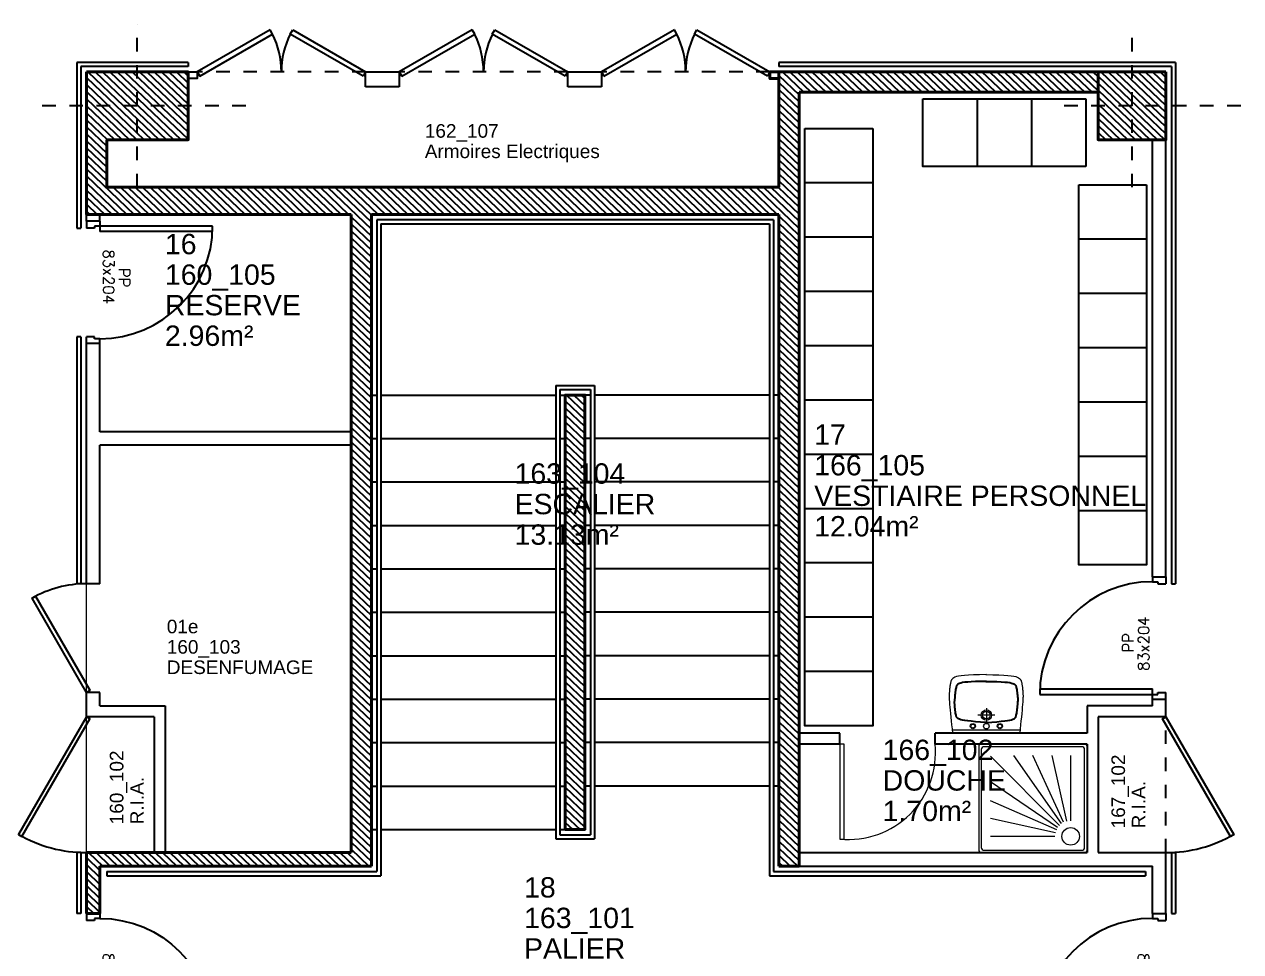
# Model space of a CAD drawing. Header units: metres. Extents: x -8 to 211, y -5 to 116.
# Drawn here: x 158.84 to 167.8, y 100.72 to 107.55 of the extents above; entities that cross this region are included whole.
import ezdxf
from ezdxf.enums import TextEntityAlignment as Align

# ---------------------------------------------------------------- set-up
doc = ezdxf.new("R2010")
doc.units = ezdxf.units.M
doc.header["$LTSCALE"] = 0.6
doc.header["$MEASUREMENT"] = 0
doc.linetypes.add('CACHÉ', pattern=[0.25, 0.125, -0.125])
doc.linetypes.add('CONTINU', pattern=[0])
doc.layers.get('0').update_dxf_attribs({"linetype": 'CONTINUOUS'})
for name, color, linetype in [('001axes', 1, 'CONTINUOUS'), ('006 sanitaire', 5, 'CONTINUOUS'), ('009 main courante', 181, 'CONTINUOUS'), ('A_ACCÈS', 7, 'CONTINUOUS'), ('A_AGENC', 204, 'CONTINUOUS'), ('A_EQMP', 142, 'CONTINUOUS'), ('A_Etiqu_Gaine', 8, 'CONTINUOUS'), ('A_Etiqu_Gaine_ancien', 8, 'CONTINUOUS'), ('A_Etiqu_Gaine_code', 8, 'CONTINUOUS'), ('A_Etiqu_Local', 8, 'CONTINUOUS'), ('A_Etiqu_Local_ancien', 8, 'CONTINUOUS'), ('A_HACH_STRUC', 7, 'CONTINUOUS'), ('A_MUR_CLOIS', 8, 'CONTINU')]:
    doc.layers.add(name, color=color, linetype=linetype)
for name, color, linetype, lineweight in [('A_MURS_STRU', 7, 'CONTINU', 40), ('A_PORTE', 8, 'CONTINU', 0), ('A_SANI', 5, 'CONTINU', 0)]:
    doc.layers.add(name, color=color, linetype=linetype, lineweight=lineweight)
doc.styles.add('Attribut', font='arial.ttf')
doc.styles.add('ROMANS8', font='romans8', dxfattribs={"height": 10})

# ---------------------------------------------------------------- blocks, each defined once
blk = doc.blocks.new('A_Etiqu_Local')
at = {"style": 'Attribut', "flags": 1}
for tag, p in [('CODE_HOPITAL', (-0.4463, 1.632)), ('CODE_SITE', (-0.4463, 1.407)), ('CODE_BATIMENT', (-0.4463, 1.182)), ('CODE_SECTEUR', (-0.4463, 0.957)), ('CODE_ETAGE', (-0.4463, 0.732)), ('NOM_NORMALISE', (-0.4463, -0.843)), ('SECTEUR_ACTIVITE', (-0.4463, -1.068)), ('SOUS_SECTEUR_ACTIVITE', (-0.4463, -1.293)), ('VOLUME', (-0.4463, -1.518)), ('SERVICE', (-0.4463, -1.743)), ('CODE_UG', (-0.4463, -1.968)), ('CODE_UA', (-0.4463, -2.193)), ('CODE_POLE', (-0.4463, -2.418)), ('OCCUPANT_EXTERNE', (-0.4463, -2.643)), ('DISPONIBILITE', (-0.4463, -2.868)), ('ACCES_HANDICAPES', (-0.4463, -3.093)), ('NATURE_SOL', (-0.4463, -3.318)), ('RISQUE_LABORATOIRE', (-0.4463, -3.543)), ('AMIANTE', (-0.4463, -3.768))]:
    blk.add_attdef(tag, p, '', height=0.15, dxfattribs=at)
at = {"layer": 'A_Etiqu_Local', "style": 'Attribut'}
for tag, p in [('CODE_PIECE', (-0.4463, 0.282)), ('NOM_USAGE', (-0.4463, 0.057)), ('SURFACE', (-0.4463, -0.168))]:
    blk.add_attdef(tag, p, '', height=0.15, dxfattribs=at)
at = {"layer": 'A_Etiqu_Local_ancien', "style": 'Attribut'}
blk.add_attdef('CODE_PIECE_ANCIEN', (-0.4463, 0.507), '', height=0.15, dxfattribs=at)
blk = doc.blocks.new('A_Etiqu_Gaine')
at = {"style": 'Attribut', "flags": 1}
for tag, p in [('CODE_HOPITAL', (-0.4323, 0.8651)), ('CODE_SITE', (-0.4323, 0.7151)), ('CODE_BATIMENT', (-0.4323, 0.5651)), ('CODE_SECTEUR', (-0.4323, 0.4151)), ('CODE_ETAGE', (-0.4323, 0.2651)), ('NOM_NORMALISE', (-0.4323, -0.3349)), ('SECTEUR_ACTIVITE', (-0.4323, -0.4849)), ('SOUS_SECTEUR_ACTIVITE', (-0.4323, -0.6349)), ('SURFACE', (-0.4323, -0.7849)), ('CODE_UG', (-0.4323, -0.9349)), ('CODE_POLE', (-0.4323, -1.0849)), ('AMIANTE', (-0.4323, -1.2349))]:
    blk.add_attdef(tag, p, '', height=0.1, dxfattribs=at)
at = {"layer": 'A_Etiqu_Gaine', "style": 'Attribut'}
blk.add_attdef('NOM_USAGE', (-0.4323, -0.1849), '', height=0.1, dxfattribs=at)
at = {"layer": 'A_Etiqu_Gaine_ancien', "style": 'Attribut'}
blk.add_attdef('CODE_PIECE_ANCIEN', (-0.4323, 0.1151), '', height=0.1, dxfattribs=at)
at = {"layer": 'A_Etiqu_Gaine_code', "style": 'Attribut'}
blk.add_attdef('CODE_PIECE', (-0.4323, -0.0349), '', height=0.1, dxfattribs=at)
blk = doc.blocks.new('BROCA4-G885')
at = {"layer": '006 sanitaire', "linetype": 'Continuous'}
for points in [[(20.977751, 56.957928), (20.933792, 56.960894), (20.89656, 56.963823), (20.865444, 56.966733), (20.839831, 56.969644), (20.819113, 56.972575), (20.802677, 56.975545), (20.789913, 56.978573), (20.78021, 56.981678), (20.772957, 56.984879), (20.767544, 56.988195), (20.767544, 56.988195), (20.765344, 56.989906), (20.76342, 56.991678), (20.761743, 56.993537), (20.760281, 56.99551), (20.759005, 56.997624), (20.757884, 56.999906), (20.756887, 57.002382), (20.755984, 57.00508), (20.755145, 57.008026), (20.754339, 57.011247), (20.754339, 57.011247), (20.752748, 57.018559), (20.751194, 57.026913), (20.749699, 57.036146), (20.748291, 57.046092), (20.746993, 57.056587), (20.745831, 57.067466), (20.744829, 57.078565), (20.744014, 57.089718), (20.743409, 57.100761), (20.74304, 57.11153)], [(20.974394, 56.957928), (21.018356, 56.960894), (21.055591, 56.963823), (21.086709, 56.966733), (21.112322, 56.969644), (21.13304, 56.972575), (21.149476, 56.975545), (21.162239, 56.978573), (21.171941, 56.981678), (21.179193, 56.984879), (21.184607, 56.988195), (21.184607, 56.988195), (21.186807, 56.989906), (21.188731, 56.991678), (21.190409, 56.993537), (21.19187, 56.99551), (21.193147, 56.997624), (21.194269, 56.999906), (21.195267, 57.002382), (21.19617, 57.00508), (21.19701, 57.008026), (21.197817, 57.011247), (21.197817, 57.011247), (21.199409, 57.018561), (21.200965, 57.026931), (21.20246, 57.036205), (21.203871, 57.046232), (21.205172, 57.05686), (21.206339, 57.067937), (21.207346, 57.079313), (21.20817, 57.090835), (21.208784, 57.102352), (21.209166, 57.113712)]]:
    blk.add_lwpolyline(points, dxfattribs=at)
blk = doc.blocks.new('BROCA4-G886')
at = {"layer": '006 sanitaire', "linetype": 'Continuous'}
for points in [[(20.977751, 57.25996), (20.933792, 57.259568), (20.89656, 57.2587), (20.865444, 57.257394), (20.839831, 57.255689), (20.819113, 57.253621), (20.802677, 57.25123), (20.789913, 57.248553), (20.78021, 57.245628), (20.772957, 57.242494), (20.767544, 57.239187), (20.767544, 57.239187), (20.765344, 57.237476), (20.76342, 57.235704), (20.761743, 57.233845), (20.760281, 57.231872), (20.759005, 57.229758), (20.757884, 57.227477), (20.756887, 57.225001), (20.755984, 57.222303), (20.755145, 57.219357), (20.754339, 57.216136), (20.754339, 57.216136), (20.752748, 57.208825), (20.751194, 57.20047), (20.749699, 57.191237), (20.748291, 57.18129), (20.746993, 57.170794), (20.745831, 57.159915), (20.744829, 57.148815), (20.744014, 57.137661), (20.743409, 57.126618), (20.74304, 57.115849)], [(20.974394, 57.25996), (21.018356, 57.259568), (21.055591, 57.2587), (21.086709, 57.257394), (21.112322, 57.255689), (21.13304, 57.253621), (21.149476, 57.25123), (21.162239, 57.248553), (21.171941, 57.245628), (21.179193, 57.242494), (21.184607, 57.239187), (21.184607, 57.239187), (21.186807, 57.237476), (21.188731, 57.235704), (21.190409, 57.233845), (21.19187, 57.231872), (21.193147, 57.229758), (21.194269, 57.227477), (21.195267, 57.225001), (21.19617, 57.222303), (21.19701, 57.219357), (21.197817, 57.216136), (21.197817, 57.216136), (21.199409, 57.208823), (21.200965, 57.200453), (21.20246, 57.191178), (21.203871, 57.18115), (21.205172, 57.170522), (21.206339, 57.159443), (21.207346, 57.148067), (21.20817, 57.136544), (21.208784, 57.125027), (21.209166, 57.113667)]]:
    blk.add_lwpolyline(points, dxfattribs=at)
blk = doc.blocks.new('P80bt10')
for p, q in [((0.035, 0.93), (0.035, 0.1)), ((0.075, 0.929), (0.075, 0.1)), ((0, 0.1), (0, 0)), ((0, 0.1), (0.035, 0.1)), ((0.035, 0.1), (0.075, 0.1)), ((0.035, 0.1), (0.035, 0.06)), ((0.865, 0.1), (0.865, 0.06)), ((0.9, 0.1), (0.865, 0.1)), ((0.9, 0.1), (0.9, 0)), ((0, 0), (0.05, 0)), ((0.035, 0.06), (0.05, 0.06)), ((0.05, 0.06), (0.05, 0)), ((0.865, 0.06), (0.85, 0.06)), ((0.85, 0.06), (0.85, 0)), ((0.9, 0), (0.85, 0))]:
    blk.add_line(p, q)
blk.add_arc((0.035, 0.1), 0.83, 0, 90)
at = {"style": 'ROMANS8'}
for tag, p in [('DEF', (0.4163, 0.239)), ('DIM', (0.4087, 0.1245))]:
    blk.add_attdef(tag, text='', height=0.08, dxfattribs=at).set_placement(p, align=Align.CENTER)

msp = doc.modelspace()

# ---------------------------------------------------------------- hatches: boundary and pattern name
at = {"layer": 'A_HACH_STRUC', "linetype": 'Continuous'}
h = msp.add_hatch(dxfattribs=at)
h.set_pattern_fill('ANSI31', color=8, scale=0.3, angle=-88.5553, style=0)
h.set_pattern_definition([(316.4447, (159.299874, 100.996164), (0.02583954, 0.02717661), [])])
h.paths.add_polyline_path([(164.5493, 107.0462), (166.7499, 107.0462), (166.7499, 107.1962), (164.3993, 107.1962), (164.3993, 106.3457), (159.4499, 106.3457), (159.4499, 106.6962), (160.0499, 106.6962), (160.0499, 107.1962), (159.2999, 107.1962), (159.2999, 106.6962), (159.2999, 106.1457), (161.2493, 106.1458), (161.2495, 101.4458), (159.2999, 101.4457), (159.2999, 100.9962), (159.3999, 100.9962), (159.3999, 101.3457), (161.2493, 101.3458), (161.3993, 101.3458), (161.3993, 106.1458), (164.3993, 106.1457), (164.3993, 103.5413), (164.3993, 101.3457), (164.5493, 101.3457)])
h = msp.add_hatch(dxfattribs=at)
h.set_pattern_fill('ANSI31', color=8, scale=0.3, angle=-88.5553, style=0)
h.paths.add_polyline_path([(167.2499, 107.1962), (166.7499, 107.1962), (166.7499, 106.6962), (167.2499, 106.6962)])
h = msp.add_hatch(dxfattribs=at)
h.set_pattern_fill('ANSI31', color=8, scale=0.3, angle=-88.5553, style=0)
h.set_pattern_definition([(316.4447, (162.82687, 101.616136), (0.02583954, 0.0271766), [])])
h.paths.add_polyline_path([(162.8269, 101.6161), (162.8269, 104.8158), (162.9716, 104.8158), (162.9716, 101.6161)])

# ---------------------------------------------------------------- linework, layer by layer
at = {"layer": '001axes', "color": 8, "linetype": 'CACHÉ'}
for p, q in [((159.6748, 106.3462), (159.6748, 107.5462)), ((166.9999, 106.3462), (166.9999, 107.4961)), ((160.4748, 106.9462), (158.8748, 106.9462)), ((167.7999, 106.9462), (166.4998, 106.9462))]:
    msp.add_line(p, q, dxfattribs=at)
at = {"layer": '009 main courante', "color": 8, "linetype": 'Continuous'}
for p, q in [((159.2299, 107.2662), (159.2299, 106.0457)), ((160.0499, 107.2662), (159.2299, 107.2662)), ((159.2599, 107.2362), (159.2599, 106.0457)), ((160.0499, 107.2362), (159.2599, 107.2362)), ((160.0499, 107.2662), (160.0499, 107.2362)), ((167.3199, 107.2662), (164.3993, 107.2662)), ((164.3993, 107.2662), (164.3993, 107.2362)), ((167.2899, 107.2362), (164.3993, 107.2362)), ((167.2899, 107.2362), (167.2899, 103.426)), ((167.3199, 107.2662), (167.3199, 103.426)), ((161.4393, 106.1057), (161.4393, 101.3058)), ((161.4693, 106.0757), (161.4693, 101.2758)), ((164.3293, 106.0757), (164.3293, 101.2757)), ((164.3593, 106.1057), (164.3593, 101.3057)), ((159.2299, 106.0457), (159.2599, 106.0457)), ((159.2599, 105.2457), (159.2299, 105.2457)), ((159.2299, 105.2457), (159.2299, 103.426)), ((159.2599, 105.2457), (159.2599, 103.426)), ((162.7569, 104.8858), (163.0416, 104.8858)), ((162.7569, 104.8858), (162.7569, 101.5461)), ((163.0416, 104.8858), (163.0416, 101.5461)), ((162.7869, 104.8558), (163.0116, 104.8558)), ((162.7869, 104.8558), (162.7869, 101.5761)), ((163.0116, 104.8558), (163.0116, 101.5761)), ((159.2599, 103.426), (159.2299, 103.426)), ((167.2899, 103.426), (167.3199, 103.426)), ((162.7869, 101.5761), (163.0116, 101.5761)), ((162.7569, 101.5461), (163.0416, 101.5461)), ((159.2599, 101.4457), (159.2299, 101.4457)), ((159.2299, 101.4457), (159.2299, 100.9962)), ((159.2599, 101.4457), (159.2599, 100.9962)), ((167.2899, 101.4457), (167.3199, 101.4457)), ((167.2899, 101.4457), (167.2899, 100.9962)), ((167.3199, 101.4457), (167.3199, 100.9962)), ((159.4499, 101.3058), (161.4393, 101.3058)), ((159.4499, 101.3058), (159.4499, 101.2758)), ((164.3593, 101.3057), (167.0999, 101.3057)), ((167.0999, 101.3058), (167.0999, 101.2758)), ((159.4499, 101.2758), (161.4693, 101.2758)), ((164.3293, 101.2757), (167.0999, 101.2757)), ((159.2599, 100.9962), (159.2299, 100.9962)), ((167.2899, 100.9962), (167.3199, 100.9962))]:
    msp.add_line(p, q, dxfattribs=at)
at = {"layer": '009 main courante', "color": 8, "linetype": 'CACHÉ'}
msp.add_line((167.2499, 101.446), (167.2499, 102.446), dxfattribs=at)
at = {"layer": '009 main courante', "color": 8, "linetype": 'Continuous'}
for points in [[(164.3593, 106.1057), (161.4393, 106.1057)], [(161.4693, 106.0757), (164.3293, 106.0757)]]:
    msp.add_lwpolyline(points, dxfattribs=at)
at = {"layer": 'A_ACCÈS', "color": 8, "linetype": 'Continuous'}
for p, q in [((161.3993, 104.8158), (161.4393, 104.8158)), ((161.4693, 104.8158), (162.7569, 104.8158)), ((162.7869, 104.8158), (162.8269, 104.8158)), ((163.0116, 104.8158), (162.9716, 104.8158)), ((164.3293, 104.8158), (163.0416, 104.8158)), ((164.3993, 104.8158), (164.3593, 104.8158)), ((161.3993, 104.4958), (161.4393, 104.4958)), ((161.4693, 104.4958), (162.7569, 104.4958)), ((162.7869, 104.4958), (162.8269, 104.4958)), ((163.0116, 104.4958), (162.9716, 104.4958)), ((164.3293, 104.4958), (163.0416, 104.4958)), ((164.3993, 104.4958), (164.3593, 104.4958)), ((161.3993, 104.1758), (161.4393, 104.1758)), ((161.4693, 104.1758), (162.7569, 104.1758)), ((162.7869, 104.1758), (162.8269, 104.1758)), ((163.0116, 104.1758), (162.9716, 104.1758)), ((164.3293, 104.1758), (163.0416, 104.1758)), ((164.3993, 104.1758), (164.3593, 104.1758)), ((161.3993, 103.8559), (161.4393, 103.8559)), ((161.4693, 103.8559), (162.7569, 103.8559)), ((162.7869, 103.8559), (162.8269, 103.8559)), ((163.0116, 103.8559), (162.9716, 103.8559)), ((164.3293, 103.8559), (163.0416, 103.8559)), ((164.3993, 103.8559), (164.3593, 103.8559)), ((161.4013, 103.5359), (161.4393, 103.5359)), ((161.4693, 103.5359), (162.7569, 103.5359)), ((162.7869, 103.5359), (162.8269, 103.5359)), ((163.0116, 103.5359), (162.9716, 103.5359)), ((164.3293, 103.5359), (163.0416, 103.5359)), ((164.3993, 103.5359), (164.3593, 103.5359)), ((161.3993, 103.2159), (161.4393, 103.2159)), ((161.4693, 103.2159), (162.7569, 103.2159)), ((162.7869, 103.2159), (162.8269, 103.2159)), ((163.0116, 103.2159), (162.9716, 103.2159)), ((164.3293, 103.2159), (163.0416, 103.2159)), ((164.3993, 103.2159), (164.3593, 103.2159)), ((161.3993, 102.896), (161.4393, 102.896)), ((161.4693, 102.896), (162.7569, 102.896)), ((162.7869, 102.896), (162.8269, 102.896)), ((163.0116, 102.896), (162.9716, 102.896)), ((164.3293, 102.896), (163.0416, 102.896)), ((164.3993, 102.896), (164.3593, 102.896)), ((161.3993, 102.576), (161.4393, 102.576)), ((161.4693, 102.576), (162.7569, 102.576)), ((162.7869, 102.576), (162.8269, 102.576)), ((163.0116, 102.576), (162.9716, 102.576)), ((164.3293, 102.576), (163.0416, 102.576)), ((164.3993, 102.576), (164.3593, 102.576)), ((161.3993, 102.2561), (161.4393, 102.2561)), ((161.4693, 102.2561), (162.7569, 102.2561)), ((162.7869, 102.2561), (162.8269, 102.2561)), ((163.0116, 102.2561), (162.9716, 102.2561)), ((164.3293, 102.2561), (163.0416, 102.2561)), ((164.3993, 102.2561), (164.3593, 102.2561)), ((161.3993, 101.9361), (161.4393, 101.9361)), ((161.4693, 101.9361), (162.7569, 101.9361)), ((162.7869, 101.9361), (162.8269, 101.9361)), ((163.0116, 101.9361), (162.9716, 101.9361)), ((164.3293, 101.9361), (163.0416, 101.9361)), ((164.3993, 101.9361), (164.3593, 101.9361)), ((161.3993, 101.6161), (161.4393, 101.6161)), ((161.4693, 101.6161), (162.7569, 101.6161)), ((162.7869, 101.6161), (162.8269, 101.6161))]:
    msp.add_line(p, q, dxfattribs=at)
at = {"layer": 'A_AGENC', "color": 8, "linetype": 'Continuous'}
for p, q in [((160.653, 107.5063), (160.1159, 107.1962)), ((160.6716, 107.474), (160.653, 107.5063)), ((160.8006, 107.474), (160.8192, 107.5063)), ((160.8192, 107.5063), (161.3563, 107.1962)), ((162.1415, 107.5063), (161.6044, 107.1962)), ((162.1601, 107.474), (162.1415, 107.5063)), ((162.289, 107.474), (162.3077, 107.5063)), ((162.3077, 107.5063), (162.8448, 107.1962)), ((163.6299, 107.5063), (163.0928, 107.1962)), ((163.6486, 107.474), (163.6299, 107.5063)), ((163.7775, 107.474), (163.7961, 107.5063)), ((163.7961, 107.5063), (164.3332, 107.1962)), ((160.1345, 107.1639), (160.6716, 107.474)), ((161.3377, 107.1639), (160.8006, 107.474)), ((161.623, 107.1639), (162.1601, 107.474)), ((162.8262, 107.1639), (162.289, 107.474)), ((163.1114, 107.1639), (163.6486, 107.474)), ((164.3146, 107.1639), (163.7775, 107.474)), ((160.1159, 107.1962), (160.1345, 107.1639)), ((161.3563, 107.1962), (161.3377, 107.1639)), ((161.3563, 107.0852), (161.3563, 107.1962)), ((161.3563, 107.1962), (161.6044, 107.1962)), ((161.6044, 107.1962), (161.6044, 107.0852)), ((161.6044, 107.1962), (161.623, 107.1639)), ((162.8448, 107.1962), (162.8262, 107.1639)), ((162.8448, 107.0852), (162.8448, 107.1962)), ((162.8448, 107.1962), (163.0928, 107.1962)), ((163.0928, 107.1962), (163.0928, 107.0852)), ((163.0928, 107.1962), (163.1114, 107.1639)), ((164.3332, 107.1962), (164.3146, 107.1639)), ((161.6044, 107.0852), (161.3563, 107.0852)), ((163.0928, 107.0852), (162.8448, 107.0852))]:
    msp.add_line(p, q, dxfattribs=at)
at = {"layer": 'A_AGENC', "color": 8, "linetype": 'CACHÉ'}
for p, q in [((161.3563, 107.1962), (160.1159, 107.1962)), ((162.8448, 107.1962), (161.6044, 107.1962)), ((164.3332, 107.1962), (163.0928, 107.1962))]:
    msp.add_line(p, q, dxfattribs=at)
at = {"layer": 'A_AGENC', "color": 8, "linetype": 'Continuous'}
for points in [[(159.2999, 102.626), (158.8999, 103.3188), (158.9259, 103.3339), (159.3259, 102.641)], [(159.2999, 102.446), (158.7999, 101.58), (158.8259, 101.565), (159.3259, 102.431)], [(167.2499, 102.446), (167.7499, 101.58), (167.7239, 101.565), (167.2239, 102.431)]]:
    msp.add_lwpolyline(points, close=True, dxfattribs=at)
for centre, radius, start, end in [((160.1159, 107.1962), 0.6202, 0, 26.56631), ((161.3563, 107.1962), 0.6202, 153.43368, 179.99999), ((161.6044, 107.1962), 0.6202, 0, 26.56631), ((162.8448, 107.1962), 0.6202, 153.43368, 179.99999), ((163.0928, 107.1962), 0.6202, 0, 26.56631), ((164.3332, 107.1962), 0.6202, 153.43368, 179.99999), ((159.2999, 102.626), 0.8, 90, 120), ((159.2999, 102.446), 1, 240.00001, 270), ((167.2499, 102.446), 1, 270, 300)]:
    msp.add_arc(centre, radius, start, end, dxfattribs=at)
at = {"layer": 'A_EQMP', "color": 8, "linetype": 'Continuous'}
msp.add_line((165.4598, 106.9979), (166.6598, 106.9979), dxfattribs=at)
for points in [[(166.6598, 106.4979), (165.4598, 106.4979), (165.4598, 106.9979)], [(165.8598, 106.9979), (165.8598, 106.4979)], [(166.2598, 106.9979), (166.2598, 106.4979)], [(166.6598, 106.9979), (166.6598, 106.4979)], [(164.5912, 106.7788), (165.0912, 106.7788)], [(165.0912, 106.7788), (165.0912, 102.3788), (164.5912, 102.3788), (164.5912, 106.7788)], [(165.0912, 106.3788), (164.5912, 106.3788)], [(166.607, 106.364), (167.107, 106.364)], [(167.107, 106.364), (167.107, 103.564), (166.607, 103.564), (166.607, 106.364)], [(165.0912, 105.9788), (164.5912, 105.9788)], [(167.107, 105.964), (166.607, 105.964)], [(165.0912, 105.5788), (164.5912, 105.5788)], [(167.107, 105.564), (166.607, 105.564)], [(165.0912, 105.1788), (164.5912, 105.1788)], [(167.107, 105.164), (166.607, 105.164)], [(165.0912, 104.7788), (164.5912, 104.7788)], [(167.107, 104.764), (166.607, 104.764)], [(165.0912, 104.3788), (164.5912, 104.3788)], [(167.107, 104.364), (166.607, 104.364)], [(165.0912, 103.9788), (164.5912, 103.9788)], [(167.107, 103.964), (166.607, 103.964)], [(165.0912, 103.5788), (164.5912, 103.5788)], [(165.0912, 103.1788), (164.5912, 103.1788)], [(165.0912, 102.7788), (164.5912, 102.7788)]]:
    msp.add_lwpolyline(points, dxfattribs=at)
at = {"layer": 'A_MUR_CLOIS', "color": 8, "linetype": 'Continuous'}
for p, q in [((167.1499, 103.476), (167.1499, 106.6962)), ((167.2499, 103.476), (167.2499, 106.6962)), ((159.2999, 106.0957), (159.2999, 106.1457)), ((159.3999, 106.0957), (159.3999, 106.1457)), ((159.3999, 106.0957), (159.2999, 106.0957)), ((159.3999, 105.1957), (159.2999, 105.1957)), ((159.2999, 103.426), (159.2999, 105.1957)), ((159.3999, 104.5457), (159.3999, 105.1957)), ((161.2493, 104.5458), (159.3999, 104.5457)), ((161.2493, 104.4458), (159.3999, 104.4457)), ((159.3999, 103.426), (159.3999, 104.4457)), ((167.1499, 103.476), (167.2499, 103.476)), ((159.3999, 103.426), (159.2999, 103.426)), ((159.3999, 102.626), (159.2999, 102.626)), ((159.2999, 102.446), (159.2999, 102.626)), ((159.3999, 102.526), (159.3999, 102.626)), ((167.1499, 102.576), (167.2499, 102.576)), ((167.1499, 102.526), (167.1499, 102.576)), ((167.2499, 102.446), (167.2499, 102.576)), ((159.3999, 102.526), (159.8796, 102.526)), ((159.8796, 102.526), (159.8796, 101.4458)), ((167.1499, 102.526), (166.6702, 102.526)), ((166.6702, 102.526), (166.6702, 102.3253)), ((159.7996, 102.446), (159.2999, 102.446)), ((159.7996, 102.446), (159.7996, 101.4458)), ((166.7502, 102.446), (166.7502, 101.4458)), ((167.2499, 102.446), (166.7502, 102.446)), ((164.8493, 102.3253), (164.5493, 102.3253)), ((164.8493, 102.2453), (164.8493, 102.3253)), ((166.6702, 102.3253), (165.5493, 102.3253)), ((165.5493, 102.2453), (165.5493, 102.3253)), ((164.8493, 102.2453), (164.5493, 102.2453)), ((166.6702, 102.2453), (165.5493, 102.2453)), ((166.6702, 102.2453), (166.6702, 101.4458)), ((164.5493, 101.4458), (166.6702, 101.4458)), ((166.7502, 101.4457), (167.2499, 101.4457)), ((167.2499, 100.9962), (167.2499, 101.4457)), ((164.5493, 101.3458), (167.1499, 101.3457)), ((167.1499, 100.9962), (167.1499, 101.3457)), ((167.1499, 100.9962), (167.2499, 100.9962))]:
    msp.add_line(p, q, dxfattribs=at)
msp.add_lwpolyline([(160.0499, 107.1462), (160.0499, 107.1962), (160.1159, 107.1962), (160.1159, 107.1462)], close=True, dxfattribs=at)
at = {"layer": 'A_MURS_STRU', "color": 8, "linetype": 'Continuous'}
for p, q in [((164.5493, 101.3457), (164.5493, 107.0462)), ((159.4499, 106.6962), (159.4499, 106.3457)), ((161.2493, 106.1458), (159.2999, 106.1457)), ((164.3993, 106.1457), (161.3993, 106.1458)), ((161.3993, 101.3458), (161.3993, 106.1458)), ((164.3993, 101.3457), (164.3993, 106.1457)), ((161.2493, 101.4458), (159.2999, 101.4457)), ((159.2999, 100.9962), (159.2999, 101.4457)), ((161.2493, 101.3458), (159.3999, 101.3457)), ((159.3999, 100.9962), (159.3999, 101.3457)), ((161.3993, 101.3458), (161.2493, 101.3458)), ((164.5493, 101.3457), (164.3993, 101.3457)), ((159.3999, 100.9962), (159.2999, 100.9962))]:
    msp.add_line(p, q, dxfattribs=at)
at = {"layer": 'A_MURS_STRU', "color": 8}
msp.add_line((161.2493, 106.1458), (161.2495, 101.4458), dxfattribs=at)
at = {"layer": 'A_MURS_STRU', "color": 8, "linetype": 'Continuous'}
for points in [[(159.2999, 106.1457), (159.2999, 107.1962)], [(159.2999, 107.1962), (160.0499, 107.1962), (160.0499, 106.6962), (159.4499, 106.6962)], [(164.3993, 107.1462), (164.3332, 107.1462), (164.3332, 107.1962), (164.3993, 107.1962)], [(164.3993, 107.1962), (167.2499, 107.1962)], [(164.3993, 106.3457), (164.3993, 107.1962)], [(167.2499, 107.1962), (167.2499, 106.6962), (166.7499, 106.6962), (166.7499, 107.1962)], [(166.7499, 107.0462), (164.5493, 107.0462)], [(159.4499, 106.3457), (164.3993, 106.3457)]]:
    msp.add_lwpolyline(points, dxfattribs=at)
msp.add_lwpolyline([(162.8269, 101.6161), (162.8269, 104.8158), (162.9716, 104.8158), (162.9716, 101.6161)], close=True, dxfattribs=at)
at = {"layer": 'A_PORTE', "color": 8, "linetype": 'Continuous'}
for p, q in [((159.2999, 102.626), (159.2999, 103.426)), ((159.2999, 101.446), (159.2999, 102.446)), ((164.8493, 102.2453), (164.8493, 101.5453)), ((164.8793, 102.2453), (164.8493, 102.2453)), ((164.8793, 101.5453), (164.8793, 102.2453)), ((164.8493, 101.5453), (164.8793, 101.5453))]:
    msp.add_line(p, q, dxfattribs=at)
msp.add_arc((164.9124, 102.1821), 0.64, 264.33551, 5.66449, dxfattribs=at)
at = {"layer": 'A_SANI', "color": 8, "linetype": 'Continuous'}
for p, q in [((165.6871, 102.7337), (165.6805, 102.7292)), ((165.6958, 102.7379), (165.6871, 102.7337)), ((165.7073, 102.7417), (165.6958, 102.7379)), ((165.7224, 102.7452), (165.7073, 102.7417)), ((165.7417, 102.7483), (165.7224, 102.7452)), ((165.766, 102.751), (165.7417, 102.7483)), ((165.796, 102.7532), (165.766, 102.751)), ((165.8324, 102.7549), (165.796, 102.7532)), ((165.876, 102.7562), (165.8324, 102.7549)), ((165.9274, 102.757), (165.876, 102.7562)), ((165.9234, 102.757), (165.9749, 102.7562)), ((165.9749, 102.7562), (166.0184, 102.7549)), ((166.0184, 102.7549), (166.0548, 102.7532)), ((166.0548, 102.7532), (166.0848, 102.751)), ((166.0848, 102.751), (166.1091, 102.7483)), ((166.1091, 102.7483), (166.1284, 102.7452)), ((166.1284, 102.7452), (166.1435, 102.7417)), ((166.1435, 102.7417), (166.155, 102.7379)), ((166.155, 102.7379), (166.1637, 102.7337)), ((166.1637, 102.7337), (166.1704, 102.7292)), ((165.6563, 102.6459), (165.6557, 102.6395)), ((165.657, 102.6524), (165.6563, 102.6459)), ((165.6577, 102.659), (165.657, 102.6524)), ((165.6586, 102.6655), (165.6577, 102.659)), ((165.6594, 102.672), (165.6586, 102.6655)), ((165.6603, 102.6783), (165.6594, 102.672)), ((165.6613, 102.6843), (165.6603, 102.6783)), ((165.6623, 102.69), (165.6613, 102.6843)), ((165.6633, 102.6953), (165.6623, 102.69)), ((165.6644, 102.7002), (165.6633, 102.6953)), ((165.6655, 102.7046), (165.6644, 102.7002)), ((165.6667, 102.7087), (165.6655, 102.7046)), ((165.6681, 102.7123), (165.6667, 102.7087)), ((165.6696, 102.7157), (165.6681, 102.7123)), ((165.6713, 102.7188), (165.6696, 102.7157)), ((165.6731, 102.7216), (165.6713, 102.7188)), ((165.6753, 102.7243), (165.6731, 102.7216)), ((165.6777, 102.7268), (165.6753, 102.7243)), ((165.6805, 102.7292), (165.6777, 102.7268)), ((166.1704, 102.7292), (166.1731, 102.7268)), ((166.1731, 102.7268), (166.1755, 102.7243)), ((166.1755, 102.7243), (166.1777, 102.7216)), ((166.1777, 102.7216), (166.1796, 102.7188)), ((166.1796, 102.7188), (166.1813, 102.7157)), ((166.1813, 102.7157), (166.1827, 102.7123)), ((166.1827, 102.7123), (166.1841, 102.7087)), ((166.1841, 102.7087), (166.1853, 102.7046)), ((166.1853, 102.7046), (166.1864, 102.7002)), ((166.1864, 102.7002), (166.1875, 102.6953)), ((166.1875, 102.6953), (166.1885, 102.69)), ((166.1885, 102.69), (166.1895, 102.6843)), ((166.1895, 102.6843), (166.1905, 102.6783)), ((166.1905, 102.6783), (166.1914, 102.672)), ((166.1914, 102.672), (166.1923, 102.6655)), ((166.1923, 102.6655), (166.1931, 102.659)), ((166.1931, 102.659), (166.1938, 102.6524)), ((166.1938, 102.6524), (166.1945, 102.6459)), ((166.1945, 102.6459), (166.1951, 102.6395)), ((165.6537, 102.6048), (165.6536, 102.599)), ((165.6536, 102.599), (165.6537, 102.593)), ((165.6538, 102.6105), (165.6537, 102.6048)), ((165.6537, 102.593), (165.6539, 102.5866)), ((165.654, 102.6161), (165.6538, 102.6105)), ((165.6539, 102.5866), (165.6541, 102.5798)), ((165.6543, 102.6217), (165.654, 102.6161)), ((165.6541, 102.5798), (165.6545, 102.5725)), ((165.6547, 102.6274), (165.6543, 102.6217)), ((165.6545, 102.5725), (165.6556, 102.5561)), ((165.6551, 102.6333), (165.6547, 102.6274)), ((165.6557, 102.6395), (165.6551, 102.6333)), ((165.6556, 102.5561), (165.657, 102.5375)), ((166.1952, 102.5561), (166.1938, 102.5375)), ((166.1951, 102.6395), (166.1957, 102.6333)), ((166.1963, 102.5725), (166.1952, 102.5561)), ((166.1957, 102.6333), (166.1962, 102.6274)), ((166.1962, 102.6274), (166.1965, 102.6217)), ((166.1967, 102.5798), (166.1963, 102.5725)), ((166.1965, 102.6217), (166.1968, 102.6161)), ((166.1969, 102.5866), (166.1967, 102.5798)), ((166.1968, 102.6161), (166.197, 102.6105)), ((166.1971, 102.593), (166.1969, 102.5866)), ((166.197, 102.6105), (166.1972, 102.6048)), ((166.1972, 102.599), (166.1971, 102.593)), ((166.1972, 102.6048), (166.1972, 102.599)), ((165.657, 102.5375), (165.6588, 102.5169)), ((165.6588, 102.5169), (165.6609, 102.4942)), ((165.6609, 102.4942), (165.6633, 102.4698)), ((165.6633, 102.4698), (165.6659, 102.4437)), ((165.9274, 102.5099), (165.9274, 102.4078)), ((166.1875, 102.4698), (166.1849, 102.4437)), ((166.1899, 102.4942), (166.1875, 102.4698)), ((166.192, 102.5169), (166.1899, 102.4942)), ((166.1938, 102.5375), (166.192, 102.5169)), ((165.6659, 102.4437), (165.6687, 102.416)), ((165.6687, 102.416), (165.6716, 102.387)), ((165.6716, 102.387), (165.6747, 102.3567)), ((165.9906, 102.4588), (165.8642, 102.4588)), ((166.1792, 102.387), (166.1762, 102.3567)), ((166.1821, 102.416), (166.1792, 102.387)), ((166.1849, 102.4437), (166.1821, 102.416)), ((165.6747, 102.3567), (165.6778, 102.3253)), ((165.6778, 102.3502), (166.1731, 102.3502)), ((165.6778, 102.3253), (166.1731, 102.3253)), ((166.1762, 102.3567), (166.1731, 102.3253)), ((165.8707, 102.2273), (165.8707, 101.4658)), ((165.8877, 102.2453), (166.6502, 102.2453)), ((165.8902, 102.2058), (165.8902, 101.4828)), ((166.6307, 102.2258), (165.9102, 102.2258)), ((166.6507, 101.4828), (166.6507, 102.2058)), ((166.6702, 101.4658), (166.6702, 102.2253)), ((166.4654, 101.6456), (165.9584, 102.1551)), ((166.48, 101.6603), (166.129, 102.16)), ((166.4947, 101.67), (166.2704, 102.16)), ((166.519, 101.6773), (166.4118, 102.16)), ((166.5483, 101.6798), (166.5483, 102.16)), ((166.4508, 101.631), (165.9584, 101.9674)), ((166.4459, 101.6139), (165.9584, 101.826)), ((166.4362, 101.592), (165.9584, 101.6968)), ((166.4313, 101.5652), (165.9584, 101.5652)), ((165.8907, 101.4458), (166.6502, 101.4457)), ((165.9102, 101.4628), (166.6307, 101.4628))]:
    msp.add_line(p, q, dxfattribs=at)
for centre, radius in [((165.9274, 102.4588), 0.0387), ((165.9274, 102.4588), 0.0274), ((165.8279, 102.3773), 0.0189), ((165.8279, 102.3773), 0.0144), ((165.9274, 102.3773), 0.0204), ((166.0269, 102.3773), 0.0189), ((166.0269, 102.3773), 0.0144), ((166.5483, 101.5652), 0.0647)]:
    msp.add_circle(centre, radius, dxfattribs=at)
for centre, radius, start, end in [((165.889, 102.227), 0.0183, 84.64806, 178.99027), ((165.9102, 102.2058), 0.02, 89.99566, 179.99575), ((166.6307, 102.2058), 0.02, 0.00425, 90.00434), ((166.6502, 102.2253), 0.02, 359.92179, 89.9218), ((165.9102, 101.4828), 0.02, 180.00139, 270.00148), ((166.6307, 101.4828), 0.02, 270.00569, 0.00577), ((165.8907, 101.4658), 0.02, 180.00139, 270.00148), ((166.6502, 101.4658), 0.02, 270.00569, 0.00577)]:
    msp.add_arc(centre, radius, start, end, dxfattribs=at)

# ---------------------------------------------------------------- block references
at = {"layer": 'A_Etiqu_Gaine', "color": 8}
for p, values in [((162.2246, 106.7459), {'CODE_PIECE': '162_107', 'NOM_USAGE': 'Armoires Electriques'}), ((160.3246, 102.9458), {'CODE_PIECE': '160_103', 'CODE_PIECE_ANCIEN': '01e', 'NOM_USAGE': 'DESENFUMAGE'})]:
    msp.add_blockref('A_Etiqu_Gaine', p, dxfattribs=at).add_auto_attribs(values)
at = {"layer": 'A_Etiqu_Gaine', "color": 8, "rotation": 90}
for p, values in [((159.5379, 102.0863), {'CODE_PIECE': '160_102', 'NOM_USAGE': 'R.I.A.'}), ((166.9133, 102.0565), {'CODE_PIECE': '167_102', 'NOM_USAGE': 'R.I.A.'})]:
    msp.add_blockref('A_Etiqu_Gaine', p, dxfattribs=at).add_auto_attribs(values)
at = {"layer": 'A_Etiqu_Local', "color": 8}
ref = msp.add_blockref('A_Etiqu_Local', (160.3246, 105.3458), dxfattribs=at)
ref.add_attrib('CODE_PIECE', '160_105', (159.8782, 105.6277), dxfattribs={"height": 0.15, "style": 'Attribut'})
ref.add_attrib('CODE_PIECE_ANCIEN', '16', (159.8782, 105.8527), dxfattribs={"layer": 'A_Etiqu_Local_ancien', "height": 0.15, "style": 'Attribut'})
ref.add_attrib('NOM_USAGE', 'RESERVE', (159.8782, 105.4027), dxfattribs={"height": 0.15, "style": 'Attribut'})
ref.add_attrib('SURFACE', '2.96m²', (159.8782, 105.1777), dxfattribs={"height": 0.15, "style": 'Attribut'})
ref = msp.add_blockref('A_Etiqu_Local', (165.106, 103.9422), dxfattribs=at)
ref.add_attrib('CODE_PIECE', '166_105', (164.6596, 104.2242), dxfattribs={"height": 0.15, "style": 'Attribut'})
ref.add_attrib('CODE_PIECE_ANCIEN', '17', (164.6596, 104.4492), dxfattribs={"layer": 'A_Etiqu_Local_ancien', "height": 0.15, "style": 'Attribut'})
ref.add_attrib('NOM_USAGE', 'VESTIAIRE PERSONNEL', (164.6596, 103.9992), dxfattribs={"height": 0.15, "style": 'Attribut'})
ref.add_attrib('SURFACE', '12.04m²', (164.6596, 103.7742), dxfattribs={"height": 0.15, "style": 'Attribut'})
ref = msp.add_blockref('A_Etiqu_Local', (162.8993, 103.881), dxfattribs=at)
ref.add_attrib('CODE_PIECE', '163_104', (162.453, 104.1629), dxfattribs={"height": 0.15, "style": 'Attribut'})
ref.add_attrib('NOM_USAGE', 'ESCALIER', (162.453, 103.9379), dxfattribs={"height": 0.15, "style": 'Attribut'})
ref.add_attrib('SURFACE', '13.13m²', (162.453, 103.7129), dxfattribs={"height": 0.15, "style": 'Attribut'})
ref = msp.add_blockref('A_Etiqu_Local', (165.6097, 101.8456), dxfattribs=at)
ref.add_attrib('CODE_PIECE', '166_102', (165.1634, 102.1275), dxfattribs={"height": 0.15, "style": 'Attribut'})
ref.add_attrib('NOM_USAGE', 'DOUCHE', (165.1634, 101.9025), dxfattribs={"height": 0.15, "style": 'Attribut'})
ref.add_attrib('SURFACE', '1.70m²', (165.1634, 101.6775), dxfattribs={"height": 0.15, "style": 'Attribut'})
ref = msp.add_blockref('A_Etiqu_Local', (162.9695, 100.6078), dxfattribs=at)
ref.add_attrib('CODE_PIECE', '163_101', (162.5231, 100.8898), dxfattribs={"height": 0.15, "style": 'Attribut'})
ref.add_attrib('CODE_PIECE_ANCIEN', '18', (162.5231, 101.1148), dxfattribs={"layer": 'A_Etiqu_Local_ancien', "height": 0.15, "style": 'Attribut'})
ref.add_attrib('NOM_USAGE', 'PALIER', (162.5231, 100.6648), dxfattribs={"height": 0.15, "style": 'Attribut'})
ref.add_attrib('SURFACE', '12.75m²', (162.5231, 100.4398), dxfattribs={"height": 0.15, "style": 'Attribut'})
at = {"layer": 'A_MUR_CLOIS', "color": 8}
for p, rotation in [((159.2999, 106.0957), 270), ((167.2499, 102.576), 90)]:
    msp.add_blockref('P80bt10', p, dxfattribs=dict(at, rotation=rotation)).add_auto_attribs({'DEF': 'PP', 'DIM': '83x204'})
ref = msp.add_blockref('P80bt10', (159.2999, 100.0962), dxfattribs=dict(at, xscale=-1, rotation=270))
ref.add_attrib('DEF', 'PP', dxfattribs={"layer": '0', "height": 0.08, "rotation": 270, "style": 'ROMANS8'}).set_placement((159.5389, 100.5125), align=Align.CENTER)
ref.add_attrib('DIM', '83x204', dxfattribs={"layer": '0', "height": 0.08, "rotation": 270, "style": 'ROMANS8'}).set_placement((159.4243, 100.5048), align=Align.CENTER)
ref = msp.add_blockref('P80bt10', (167.2499, 100.0962), dxfattribs=dict(at, rotation=90.00000000000001))
ref.add_attrib('DEF', 'PP', dxfattribs={"layer": '0', "height": 0.08, "rotation": 270, "style": 'ROMANS8'}).set_placement((166.9308, 100.5125), align=Align.CENTER)
ref.add_attrib('DIM', '83x204', dxfattribs={"layer": '0', "height": 0.08, "rotation": 270, "style": 'ROMANS8'}).set_placement((167.0454, 100.5048), align=Align.CENTER)
at = {"layer": 'A_SANI', "color": 8}
for name in ['BROCA4-G886', 'BROCA4-G885']:
    msp.add_blockref(name, (144.9499, 45.4462), dxfattribs=at)

doc.saveas('drawing.dxf')
